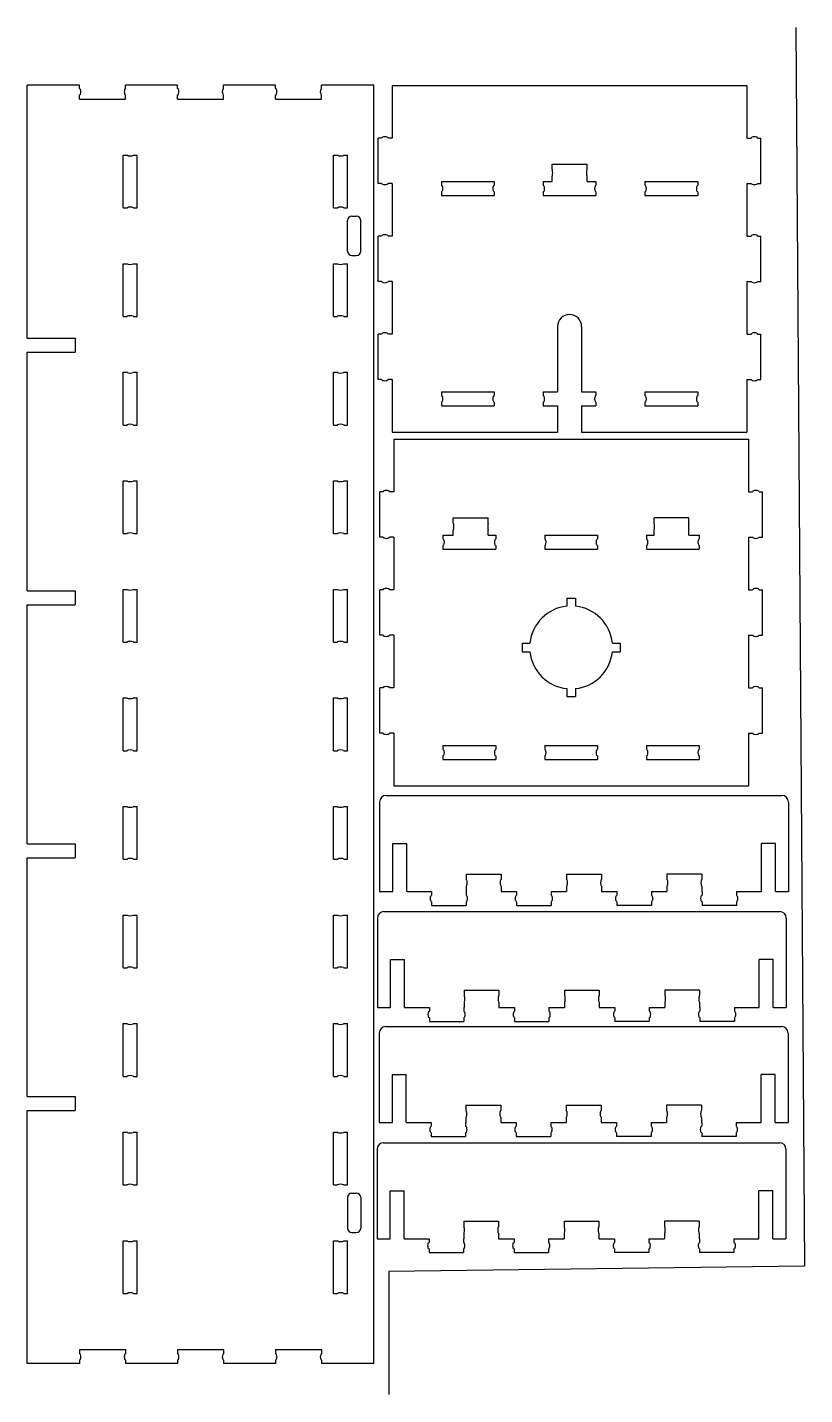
# Model space of a CAD drawing. Extents: x 15 to 451, y -3 to 310.
# Drawn here: x 273 to 451.1, y -3.3 to 310.1 of the extents above; entities that cross this region are included whole.
import ezdxf

# ---------------------------------------------------------------- set-up
doc = ezdxf.new("R2010")
doc.units = 0
doc.header["$LTSCALE"] = 12.7
doc.header["$MEASUREMENT"] = 0
doc.layers.add('SKETCHED_GEOMETRY', color=1, linetype='CONTINUOUS')
doc.layers.add('VISIBLE', color=1, linetype='CONTINUOUS')

msp = doc.modelspace()

# ---------------------------------------------------------------- linework, layer by layer
at = {"layer": 'SKETCHED_GEOMETRY'}
for p, q in [((449.12, 310.09), (451.14, 26.18)), ((451.14, 26.18), (355.83, 24.98)), ((355.83, 24.98), (355.83, -3.25))]:
    msp.add_line(p, q, dxfattribs=at)
at = {"layer": 'VISIBLE'}
for p, q in [((284.94, 296.84), (272.99, 296.84)), ((272.99, 238.89), (272.99, 296.84)), ((284.94, 296.09), (284.94, 296.84)), ((284.94, 293.64), (284.94, 294.59)), ((295.51, 296.09), (295.51, 296.84)), ((307.41, 296.84), (295.51, 296.84)), ((295.51, 293.64), (295.51, 294.59)), ((307.41, 296.09), (307.41, 296.84)), ((307.41, 293.64), (307.41, 294.59)), ((317.98, 296.09), (317.98, 296.84)), ((329.88, 296.84), (317.98, 296.84)), ((317.98, 293.64), (317.98, 294.59)), ((329.88, 296.09), (329.88, 296.84)), ((329.88, 293.64), (329.88, 294.59)), ((340.44, 296.09), (340.44, 296.84)), ((352.39, 296.84), (340.44, 296.84)), ((340.44, 293.64), (340.44, 294.59)), ((352.39, 3.89), (352.39, 296.84)), ((356.62, 296.75), (356.62, 284.7)), ((356.62, 296.75), (437.92, 296.75)), ((437.92, 296.75), (437.92, 284.7)), ((284.94, 293.64), (295.51, 293.64)), ((307.41, 293.64), (317.98, 293.64)), ((329.88, 293.64), (340.44, 293.64)), ((353.42, 274.34), (353.42, 284.7)), ((354.17, 284.7), (353.42, 284.7)), ((356.62, 284.7), (355.67, 284.7)), ((437.92, 284.7), (438.87, 284.7)), ((440.37, 284.7), (441.12, 284.7)), ((441.12, 274.34), (441.12, 284.7)), ((294.99, 280.81), (295.84, 280.81)), ((294.99, 268.71), (294.99, 280.81)), ((297.34, 280.81), (298.19, 280.81)), ((298.19, 268.71), (298.19, 280.81)), ((343.19, 280.81), (344.04, 280.81)), ((343.19, 268.71), (343.19, 280.81)), ((345.54, 280.81), (346.39, 280.81)), ((346.39, 268.71), (346.39, 280.81)), ((393.27, 278.75), (401.27, 278.75)), ((393.27, 277.5), (393.27, 278.75)), ((393.27, 274.75), (393.27, 276)), ((401.27, 277.5), (401.27, 278.75)), ((401.27, 274.75), (401.27, 276)), ((354.17, 274.34), (353.42, 274.34)), ((356.62, 274.34), (355.67, 274.34)), ((356.62, 274.34), (356.62, 262.24)), ((367.9, 274.75), (380, 274.75)), ((367.9, 274.75), (367.9, 273.9)), ((380, 274.75), (380, 273.9)), ((391.22, 274.75), (391.22, 273.9)), ((391.22, 274.75), (393.27, 274.75)), ((401.27, 274.75), (403.32, 274.75)), ((403.32, 274.75), (403.32, 273.9)), ((414.55, 274.75), (426.65, 274.75)), ((414.55, 274.75), (414.55, 273.9)), ((426.65, 274.75), (426.65, 273.9)), ((437.92, 274.34), (438.87, 274.34)), ((437.92, 274.34), (437.92, 262.24)), ((440.37, 274.34), (441.12, 274.34)), ((367.9, 272.4), (367.9, 271.55)), ((367.9, 271.55), (380, 271.55)), ((380, 272.4), (380, 271.55)), ((391.22, 272.4), (391.22, 271.55)), ((391.22, 271.55), (403.32, 271.55)), ((403.32, 272.4), (403.32, 271.55)), ((414.55, 272.4), (414.55, 271.55)), ((414.55, 271.55), (426.65, 271.55)), ((426.65, 272.4), (426.65, 271.55)), ((294.99, 268.71), (295.84, 268.71)), ((297.34, 268.71), (298.19, 268.71)), ((343.19, 268.71), (344.04, 268.71)), ((345.54, 268.71), (346.39, 268.71)), ((347.39, 266.82), (348.39, 266.82)), ((346.39, 258.82), (346.39, 265.82)), ((349.39, 258.82), (349.39, 265.82)), ((353.42, 251.87), (353.42, 262.24)), ((354.17, 262.24), (353.42, 262.24)), ((356.62, 262.24), (355.67, 262.24)), ((437.92, 262.24), (438.87, 262.24)), ((440.37, 262.24), (441.12, 262.24)), ((441.12, 251.87), (441.12, 262.24)), ((347.39, 257.82), (348.39, 257.82)), ((294.99, 255.93), (295.84, 255.93)), ((294.99, 243.83), (294.99, 255.93)), ((297.34, 255.93), (298.19, 255.93)), ((298.19, 243.83), (298.19, 255.93)), ((343.19, 255.93), (344.04, 255.93)), ((343.19, 243.83), (343.19, 255.93)), ((345.54, 255.93), (346.39, 255.93)), ((346.39, 243.83), (346.39, 255.93)), ((354.17, 251.87), (353.42, 251.87)), ((356.62, 251.87), (355.67, 251.87)), ((356.62, 251.87), (356.62, 239.77)), ((437.92, 251.87), (438.87, 251.87)), ((437.92, 251.87), (437.92, 239.77)), ((440.37, 251.87), (441.12, 251.87)), ((294.99, 243.83), (295.84, 243.83)), ((297.34, 243.83), (298.19, 243.83)), ((343.19, 243.83), (344.04, 243.83)), ((345.54, 243.83), (346.39, 243.83)), ((394.52, 241.55), (394.52, 226.55)), ((400.02, 241.55), (400.02, 226.55)), ((272.99, 238.89), (283.99, 238.89)), ((283.99, 238.89), (283.99, 235.69)), ((353.42, 229.4), (353.42, 239.77)), ((354.17, 239.77), (353.42, 239.77)), ((356.62, 239.77), (355.67, 239.77)), ((437.92, 239.77), (438.87, 239.77)), ((440.37, 239.77), (441.12, 239.77)), ((441.12, 229.4), (441.12, 239.77)), ((272.99, 180.94), (272.99, 235.69)), ((272.99, 235.69), (283.99, 235.69)), ((294.99, 231.05), (295.84, 231.05)), ((294.99, 218.95), (294.99, 231.05)), ((297.34, 231.05), (298.19, 231.05)), ((298.19, 218.95), (298.19, 231.05)), ((343.19, 231.05), (344.04, 231.05)), ((343.19, 218.95), (343.19, 231.05)), ((345.54, 231.05), (346.39, 231.05)), ((346.39, 218.95), (346.39, 231.05)), ((354.17, 229.4), (353.42, 229.4)), ((356.62, 229.4), (355.67, 229.4)), ((356.62, 229.4), (356.62, 217.35)), ((437.92, 229.4), (438.87, 229.4)), ((437.92, 229.4), (437.92, 217.35)), ((440.37, 229.4), (441.12, 229.4)), ((367.9, 226.55), (380, 226.55)), ((367.9, 226.55), (367.9, 225.7)), ((380, 226.55), (380, 225.7)), ((391.22, 226.55), (394.52, 226.55)), ((391.22, 226.55), (391.22, 225.7)), ((400.02, 226.55), (403.32, 226.55)), ((403.32, 226.55), (403.32, 225.7)), ((414.55, 226.55), (426.65, 226.55)), ((414.55, 226.55), (414.55, 225.7)), ((426.65, 226.55), (426.65, 225.7)), ((367.9, 224.2), (367.9, 223.35)), ((367.9, 223.35), (380, 223.35)), ((380, 224.2), (380, 223.35)), ((391.22, 224.2), (391.22, 223.35)), ((391.22, 223.35), (394.52, 223.35)), ((394.52, 223.35), (394.52, 217.35)), ((400.02, 223.35), (400.02, 217.35)), ((400.02, 223.35), (403.32, 223.35)), ((403.32, 224.2), (403.32, 223.35)), ((414.55, 224.2), (414.55, 223.35)), ((414.55, 223.35), (426.65, 223.35)), ((426.65, 224.2), (426.65, 223.35)), ((294.99, 218.95), (295.84, 218.95)), ((297.34, 218.95), (298.19, 218.95)), ((343.19, 218.95), (344.04, 218.95)), ((345.54, 218.95), (346.39, 218.95)), ((356.62, 217.35), (394.52, 217.35)), ((400.02, 217.35), (437.92, 217.35)), ((356.97, 215.7), (356.97, 203.65)), ((356.97, 215.7), (438.27, 215.7)), ((438.27, 215.7), (438.27, 203.65)), ((294.99, 206.17), (295.84, 206.17)), ((294.99, 194.07), (294.99, 206.17)), ((297.34, 206.17), (298.19, 206.17)), ((298.19, 194.07), (298.19, 206.17)), ((343.19, 206.17), (344.04, 206.17)), ((343.19, 194.07), (343.19, 206.17)), ((345.54, 206.17), (346.39, 206.17)), ((346.39, 194.07), (346.39, 206.17)), ((353.77, 193.28), (353.77, 203.65)), ((354.52, 203.65), (353.77, 203.65)), ((356.97, 203.65), (356.02, 203.65)), ((438.27, 203.65), (439.22, 203.65)), ((440.72, 203.65), (441.47, 203.65)), ((441.47, 193.28), (441.47, 203.65)), ((370.62, 197.7), (378.62, 197.7)), ((370.62, 196.45), (370.62, 197.7)), ((378.62, 196.45), (378.62, 197.7)), ((424.62, 197.7), (416.62, 197.7)), ((416.62, 196.45), (416.62, 197.7)), ((424.62, 196.45), (424.62, 197.7)), ((370.62, 193.7), (370.62, 194.95)), ((378.62, 193.7), (378.62, 194.95)), ((416.62, 193.7), (416.62, 194.95)), ((424.62, 193.7), (424.62, 194.95)), ((294.99, 194.07), (295.84, 194.07)), ((297.34, 194.07), (298.19, 194.07)), ((343.19, 194.07), (344.04, 194.07)), ((345.54, 194.07), (346.39, 194.07)), ((354.52, 193.28), (353.77, 193.28)), ((356.97, 193.28), (356.02, 193.28)), ((356.97, 193.28), (356.97, 181.18)), ((368.25, 193.7), (368.25, 192.85)), ((368.25, 193.7), (370.62, 193.7)), ((368.25, 191.35), (368.25, 190.5)), ((378.62, 193.7), (380.35, 193.7)), ((380.35, 193.7), (380.35, 192.85)), ((380.35, 191.35), (380.35, 190.5)), ((391.57, 193.7), (403.67, 193.7)), ((391.57, 193.7), (391.57, 192.85)), ((391.57, 191.35), (391.57, 190.5)), ((403.67, 193.7), (403.67, 192.85)), ((403.67, 191.35), (403.67, 190.5)), ((414.9, 193.7), (414.9, 192.85)), ((414.9, 193.7), (416.62, 193.7)), ((414.9, 191.35), (414.9, 190.5)), ((424.62, 193.7), (427, 193.7)), ((427, 193.7), (427, 192.85)), ((427, 191.35), (427, 190.5)), ((438.27, 193.28), (439.22, 193.28)), ((438.27, 193.28), (438.27, 181.18)), ((440.72, 193.28), (441.47, 193.28)), ((368.25, 190.5), (380.35, 190.5)), ((391.57, 190.5), (403.67, 190.5)), ((414.9, 190.5), (427, 190.5)), ((272.99, 180.94), (283.99, 180.94)), ((283.99, 180.94), (283.99, 177.74)), ((294.99, 181.3), (295.84, 181.3)), ((294.99, 169.2), (294.99, 181.3)), ((297.34, 181.3), (298.19, 181.3)), ((298.19, 169.2), (298.19, 181.3)), ((343.19, 181.3), (344.04, 181.3)), ((343.19, 169.2), (343.19, 181.3)), ((345.54, 181.3), (346.39, 181.3)), ((346.39, 169.2), (346.39, 181.3)), ((353.77, 170.81), (353.77, 181.18)), ((354.52, 181.18), (353.77, 181.18)), ((356.97, 181.18), (356.02, 181.18)), ((396.62, 179.25), (398.62, 179.25)), ((396.62, 179.25), (396.62, 177.44)), ((398.62, 179.25), (398.62, 177.44)), ((438.27, 181.18), (439.22, 181.18)), ((440.72, 181.18), (441.47, 181.18)), ((441.47, 170.81), (441.47, 181.18)), ((272.99, 122.99), (272.99, 177.74)), ((272.99, 177.74), (283.99, 177.74)), ((354.52, 170.81), (353.77, 170.81)), ((356.97, 170.81), (356.02, 170.81)), ((356.97, 170.81), (356.97, 158.71)), ((438.27, 170.81), (439.22, 170.81)), ((438.27, 170.81), (438.27, 158.71)), ((440.72, 170.81), (441.47, 170.81)), ((294.99, 169.2), (295.84, 169.2)), ((297.34, 169.2), (298.19, 169.2)), ((343.19, 169.2), (344.04, 169.2)), ((345.54, 169.2), (346.39, 169.2)), ((386.37, 169), (388.18, 169)), ((386.37, 169), (386.37, 167)), ((386.37, 167), (388.18, 167)), ((407.07, 169), (408.87, 169)), ((407.07, 167), (408.87, 167)), ((408.87, 169), (408.87, 167)), ((353.77, 148.35), (353.77, 158.71)), ((354.52, 158.71), (353.77, 158.71)), ((356.97, 158.71), (356.02, 158.71)), ((396.62, 158.55), (396.62, 156.75)), ((396.62, 156.75), (398.62, 156.75)), ((398.62, 158.55), (398.62, 156.75)), ((438.27, 158.71), (439.22, 158.71)), ((440.72, 158.71), (441.47, 158.71)), ((441.47, 148.35), (441.47, 158.71)), ((294.99, 156.42), (295.84, 156.42)), ((294.99, 144.32), (294.99, 156.42)), ((297.34, 156.42), (298.19, 156.42)), ((298.19, 144.32), (298.19, 156.42)), ((343.19, 156.42), (344.04, 156.42)), ((343.19, 144.32), (343.19, 156.42)), ((345.54, 156.42), (346.39, 156.42)), ((346.39, 144.32), (346.39, 156.42)), ((354.52, 148.35), (353.77, 148.35)), ((356.97, 148.35), (356.02, 148.35)), ((356.97, 148.35), (356.97, 136.3)), ((438.27, 148.35), (439.22, 148.35)), ((438.27, 148.35), (438.27, 136.3)), ((440.72, 148.35), (441.47, 148.35)), ((294.99, 144.32), (295.84, 144.32)), ((297.34, 144.32), (298.19, 144.32)), ((343.19, 144.32), (344.04, 144.32)), ((345.54, 144.32), (346.39, 144.32)), ((368.25, 145.5), (380.35, 145.5)), ((368.25, 145.5), (368.25, 144.65)), ((380.35, 145.5), (380.35, 144.65)), ((391.57, 145.5), (403.67, 145.5)), ((391.57, 145.5), (391.57, 144.65)), ((403.67, 145.5), (403.67, 144.65)), ((414.9, 145.5), (427, 145.5)), ((414.9, 145.5), (414.9, 144.65)), ((427, 145.5), (427, 144.65)), ((368.25, 143.15), (368.25, 142.3)), ((368.25, 142.3), (380.35, 142.3)), ((380.35, 143.15), (380.35, 142.3)), ((391.57, 143.15), (391.57, 142.3)), ((391.57, 142.3), (403.67, 142.3)), ((403.67, 143.15), (403.67, 142.3)), ((414.9, 143.15), (414.9, 142.3)), ((414.9, 142.3), (427, 142.3)), ((427, 143.15), (427, 142.3)), ((356.97, 136.3), (438.27, 136.3)), ((353.73, 132.56), (353.73, 112.06)), ((355.23, 134.06), (445.93, 134.06)), ((447.43, 132.56), (447.43, 112.06)), ((294.99, 131.54), (295.84, 131.54)), ((294.99, 119.44), (294.99, 131.54)), ((297.34, 131.54), (298.19, 131.54)), ((298.19, 119.44), (298.19, 131.54)), ((343.19, 131.54), (344.04, 131.54)), ((343.19, 119.44), (343.19, 131.54)), ((345.54, 131.54), (346.39, 131.54)), ((346.39, 119.44), (346.39, 131.54)), ((272.99, 122.99), (283.99, 122.99)), ((283.99, 122.99), (283.99, 119.79)), ((356.73, 123.06), (359.93, 123.06)), ((356.73, 112.06), (356.73, 123.06)), ((359.93, 112.06), (359.93, 123.06)), ((444.43, 123.06), (441.23, 123.06)), ((441.23, 112.06), (441.23, 123.06)), ((444.43, 112.06), (444.43, 123.06)), ((272.99, 65.04), (272.99, 119.79)), ((272.99, 119.79), (283.99, 119.79)), ((294.99, 119.44), (295.84, 119.44)), ((297.34, 119.44), (298.19, 119.44)), ((343.19, 119.44), (344.04, 119.44)), ((345.54, 119.44), (346.39, 119.44)), ((373.58, 116.06), (381.58, 116.06)), ((373.58, 116.06), (373.58, 114.81)), ((381.58, 116.06), (381.58, 114.81)), ((396.58, 116.06), (404.58, 116.06)), ((396.58, 116.06), (396.58, 114.81)), ((404.58, 116.06), (404.58, 114.81)), ((427.58, 116.06), (419.58, 116.06)), ((419.58, 116.06), (419.58, 114.81)), ((427.58, 116.06), (427.58, 114.81)), ((373.58, 113.31), (373.58, 112.06)), ((381.58, 113.31), (381.58, 112.06)), ((396.58, 113.31), (396.58, 112.06)), ((404.58, 113.31), (404.58, 112.06)), ((419.58, 113.31), (419.58, 112.06)), ((427.58, 113.31), (427.58, 112.06)), ((353.73, 112.06), (356.73, 112.06)), ((359.93, 112.06), (365.63, 112.06)), ((365.63, 112.06), (365.63, 111.21)), ((365.63, 109.71), (365.63, 108.86)), ((373.53, 112.06), (373.53, 111.21)), ((373.53, 112.06), (373.58, 112.06)), ((373.53, 109.71), (373.53, 108.86)), ((381.58, 112.06), (385.13, 112.06)), ((385.13, 112.06), (385.13, 111.21)), ((385.13, 109.71), (385.13, 108.86)), ((393.03, 112.06), (393.03, 111.21)), ((393.03, 112.06), (396.58, 112.06)), ((393.03, 109.71), (393.03, 108.86)), ((404.58, 112.06), (408.13, 112.06)), ((408.13, 112.06), (408.13, 111.21)), ((408.13, 109.71), (408.13, 108.86)), ((416.03, 112.06), (416.03, 111.21)), ((416.03, 112.06), (419.58, 112.06)), ((416.03, 109.71), (416.03, 108.86)), ((427.58, 112.06), (427.63, 112.06)), ((427.63, 112.06), (427.63, 111.21)), ((427.63, 109.71), (427.63, 108.86)), ((435.53, 112.06), (435.53, 111.21)), ((435.53, 112.06), (441.23, 112.06)), ((435.53, 109.71), (435.53, 108.86)), ((444.43, 112.06), (447.43, 112.06)), ((294.99, 106.66), (295.84, 106.66)), ((294.99, 94.56), (294.99, 106.66)), ((297.34, 106.66), (298.19, 106.66)), ((298.19, 94.56), (298.19, 106.66)), ((343.19, 106.66), (344.04, 106.66)), ((343.19, 94.56), (343.19, 106.66)), ((345.54, 106.66), (346.39, 106.66)), ((346.39, 94.56), (346.39, 106.66)), ((354.73, 107.45), (445.43, 107.45)), ((365.63, 108.86), (373.53, 108.86)), ((385.13, 108.86), (393.03, 108.86)), ((416.03, 108.86), (408.13, 108.86)), ((435.53, 108.86), (427.63, 108.86)), ((353.23, 105.95), (353.23, 85.45)), ((446.93, 105.95), (446.93, 85.45)), ((294.99, 94.56), (295.84, 94.56)), ((297.34, 94.56), (298.19, 94.56)), ((343.19, 94.56), (344.04, 94.56)), ((345.54, 94.56), (346.39, 94.56)), ((356.23, 96.45), (359.43, 96.45)), ((356.23, 85.45), (356.23, 96.45)), ((359.43, 85.45), (359.43, 96.45)), ((443.93, 96.45), (440.73, 96.45)), ((440.73, 85.45), (440.73, 96.45)), ((443.93, 85.45), (443.93, 96.45)), ((373.08, 89.45), (381.08, 89.45)), ((373.08, 89.45), (373.08, 88.2)), ((381.08, 89.45), (381.08, 88.2)), ((396.08, 89.45), (404.08, 89.45)), ((396.08, 89.45), (396.08, 88.2)), ((404.08, 89.45), (404.08, 88.2)), ((427.08, 89.45), (419.08, 89.45)), ((419.08, 89.45), (419.08, 88.2)), ((427.08, 89.45), (427.08, 88.2)), ((353.23, 85.45), (356.23, 85.45)), ((359.43, 85.45), (365.13, 85.45)), ((365.13, 85.45), (365.13, 84.6)), ((373.03, 85.45), (373.03, 84.6)), ((373.03, 85.45), (373.08, 85.45)), ((373.08, 86.7), (373.08, 85.45)), ((381.08, 86.7), (381.08, 85.45)), ((381.08, 85.45), (384.63, 85.45)), ((384.63, 85.45), (384.63, 84.6)), ((392.53, 85.45), (392.53, 84.6)), ((392.53, 85.45), (396.08, 85.45)), ((396.08, 86.7), (396.08, 85.45)), ((404.08, 86.7), (404.08, 85.45)), ((404.08, 85.45), (407.63, 85.45)), ((407.63, 85.45), (407.63, 84.6)), ((415.53, 85.45), (415.53, 84.6)), ((415.53, 85.45), (419.08, 85.45)), ((419.08, 86.7), (419.08, 85.45)), ((427.08, 86.7), (427.08, 85.45)), ((427.08, 85.45), (427.13, 85.45)), ((427.13, 85.45), (427.13, 84.6)), ((435.03, 85.45), (435.03, 84.6)), ((435.03, 85.45), (440.73, 85.45)), ((443.93, 85.45), (446.93, 85.45)), ((294.99, 81.78), (295.84, 81.78)), ((294.99, 69.68), (294.99, 81.78)), ((297.34, 81.78), (298.19, 81.78)), ((298.19, 69.68), (298.19, 81.78)), ((343.19, 81.78), (344.04, 81.78)), ((343.19, 69.68), (343.19, 81.78)), ((345.54, 81.78), (346.39, 81.78)), ((346.39, 69.68), (346.39, 81.78)), ((365.13, 83.1), (365.13, 82.25)), ((365.13, 82.25), (373.03, 82.25)), ((373.03, 83.1), (373.03, 82.25)), ((384.63, 83.1), (384.63, 82.25)), ((384.63, 82.25), (392.53, 82.25)), ((392.53, 83.1), (392.53, 82.25)), ((407.63, 83.1), (407.63, 82.25)), ((415.53, 82.25), (407.63, 82.25)), ((415.53, 83.1), (415.53, 82.25)), ((427.13, 83.1), (427.13, 82.25)), ((435.03, 82.25), (427.13, 82.25)), ((435.03, 83.1), (435.03, 82.25)), ((353.65, 79.6), (353.65, 59.1)), ((355.15, 81.1), (445.85, 81.1)), ((447.35, 79.6), (447.35, 59.1)), ((294.99, 69.68), (295.84, 69.68)), ((297.34, 69.68), (298.19, 69.68)), ((343.19, 69.68), (344.04, 69.68)), ((345.54, 69.68), (346.39, 69.68)), ((356.65, 70.1), (359.85, 70.1)), ((356.65, 59.1), (356.65, 70.1)), ((359.85, 59.1), (359.85, 70.1)), ((444.35, 70.1), (441.15, 70.1)), ((441.15, 59.1), (441.15, 70.1)), ((444.35, 59.1), (444.35, 70.1)), ((272.99, 65.04), (283.99, 65.04)), ((283.99, 65.04), (283.99, 61.84)), ((373.5, 63.1), (381.5, 63.1)), ((373.5, 63.1), (373.5, 61.85)), ((381.5, 63.1), (381.5, 61.85)), ((396.5, 63.1), (404.5, 63.1)), ((396.5, 63.1), (396.5, 61.85)), ((404.5, 63.1), (404.5, 61.85)), ((427.5, 63.1), (419.5, 63.1)), ((419.5, 63.1), (419.5, 61.85)), ((427.5, 63.1), (427.5, 61.85)), ((272.99, 3.89), (272.99, 61.84)), ((272.99, 61.84), (283.99, 61.84)), ((373.5, 60.35), (373.5, 59.1)), ((381.5, 60.35), (381.5, 59.1)), ((396.5, 60.35), (396.5, 59.1)), ((404.5, 60.35), (404.5, 59.1)), ((419.5, 60.35), (419.5, 59.1)), ((427.5, 60.35), (427.5, 59.1)), ((294.99, 56.9), (295.84, 56.9)), ((294.99, 44.8), (294.99, 56.9)), ((297.34, 56.9), (298.19, 56.9)), ((298.19, 44.8), (298.19, 56.9)), ((343.19, 56.9), (344.04, 56.9)), ((343.19, 44.8), (343.19, 56.9)), ((345.54, 56.9), (346.39, 56.9)), ((346.39, 44.8), (346.39, 56.9)), ((353.65, 59.1), (356.65, 59.1)), ((359.85, 59.1), (365.55, 59.1)), ((365.55, 59.1), (365.55, 58.25)), ((365.55, 56.75), (365.55, 55.9)), ((373.45, 59.1), (373.45, 58.25)), ((373.45, 59.1), (373.5, 59.1)), ((373.45, 56.75), (373.45, 55.9)), ((381.5, 59.1), (385.05, 59.1)), ((385.05, 59.1), (385.05, 58.25)), ((385.05, 56.75), (385.05, 55.9)), ((392.95, 59.1), (392.95, 58.25)), ((392.95, 59.1), (396.5, 59.1)), ((392.95, 56.75), (392.95, 55.9)), ((404.5, 59.1), (408.05, 59.1)), ((408.05, 59.1), (408.05, 58.25)), ((408.05, 56.75), (408.05, 55.9)), ((415.95, 59.1), (415.95, 58.25)), ((415.95, 59.1), (419.5, 59.1)), ((415.95, 56.75), (415.95, 55.9)), ((427.5, 59.1), (427.55, 59.1)), ((427.55, 59.1), (427.55, 58.25)), ((427.55, 56.75), (427.55, 55.9)), ((435.45, 59.1), (435.45, 58.25)), ((435.45, 59.1), (441.15, 59.1)), ((435.45, 56.75), (435.45, 55.9)), ((444.35, 59.1), (447.35, 59.1)), ((354.65, 54.49), (445.35, 54.49)), ((365.55, 55.9), (373.45, 55.9)), ((385.05, 55.9), (392.95, 55.9)), ((415.95, 55.9), (408.05, 55.9)), ((435.45, 55.9), (427.55, 55.9)), ((353.15, 52.99), (353.15, 32.49)), ((446.85, 52.99), (446.85, 32.49)), ((294.99, 44.8), (295.84, 44.8)), ((297.34, 44.8), (298.19, 44.8)), ((343.19, 44.8), (344.04, 44.8)), ((345.54, 44.8), (346.39, 44.8)), ((346.39, 41.91), (346.39, 34.91)), ((347.39, 42.91), (348.39, 42.91)), ((349.39, 41.91), (349.39, 34.91)), ((356.15, 43.49), (359.35, 43.49)), ((356.15, 32.49), (356.15, 43.49)), ((359.35, 32.49), (359.35, 43.49)), ((443.85, 43.49), (440.65, 43.49)), ((440.65, 32.49), (440.65, 43.49)), ((443.85, 32.49), (443.85, 43.49)), ((373, 36.49), (381, 36.49)), ((373, 36.49), (373, 35.24)), ((381, 36.49), (381, 35.24)), ((396, 36.49), (404, 36.49)), ((396, 36.49), (396, 35.24)), ((404, 36.49), (404, 35.24)), ((427, 36.49), (419, 36.49)), ((419, 36.49), (419, 35.24)), ((427, 36.49), (427, 35.24)), ((294.99, 32.02), (295.84, 32.02)), ((294.99, 19.92), (294.99, 32.02)), ((297.34, 32.02), (298.19, 32.02)), ((298.19, 19.92), (298.19, 32.02)), ((343.19, 32.02), (344.04, 32.02)), ((343.19, 19.92), (343.19, 32.02)), ((345.54, 32.02), (346.39, 32.02)), ((346.39, 19.92), (346.39, 32.02)), ((347.39, 33.91), (348.39, 33.91)), ((353.15, 32.49), (356.15, 32.49)), ((359.35, 32.49), (365.05, 32.49)), ((365.05, 32.49), (365.05, 31.64)), ((372.95, 32.49), (372.95, 31.64)), ((372.95, 32.49), (373, 32.49)), ((373, 33.74), (373, 32.49)), ((381, 33.74), (381, 32.49)), ((381, 32.49), (384.55, 32.49)), ((384.55, 32.49), (384.55, 31.64)), ((392.45, 32.49), (392.45, 31.64)), ((392.45, 32.49), (396, 32.49)), ((396, 33.74), (396, 32.49)), ((404, 33.74), (404, 32.49)), ((404, 32.49), (407.55, 32.49)), ((407.55, 32.49), (407.55, 31.64)), ((415.45, 32.49), (415.45, 31.64)), ((415.45, 32.49), (419, 32.49)), ((419, 33.74), (419, 32.49)), ((427, 33.74), (427, 32.49)), ((427, 32.49), (427.05, 32.49)), ((427.05, 32.49), (427.05, 31.64)), ((434.95, 32.49), (434.95, 31.64)), ((434.95, 32.49), (440.65, 32.49)), ((443.85, 32.49), (446.85, 32.49)), ((365.05, 30.14), (365.05, 29.29)), ((365.05, 29.29), (372.95, 29.29)), ((372.95, 30.14), (372.95, 29.29)), ((384.55, 30.14), (384.55, 29.29)), ((384.55, 29.29), (392.45, 29.29)), ((392.45, 30.14), (392.45, 29.29)), ((407.55, 30.14), (407.55, 29.29)), ((415.45, 29.29), (407.55, 29.29)), ((415.45, 30.14), (415.45, 29.29)), ((427.05, 30.14), (427.05, 29.29)), ((434.95, 29.29), (427.05, 29.29)), ((434.95, 30.14), (434.95, 29.29)), ((294.99, 19.92), (295.84, 19.92)), ((297.34, 19.92), (298.19, 19.92)), ((343.19, 19.92), (344.04, 19.92)), ((345.54, 19.92), (346.39, 19.92)), ((284.94, 7.09), (295.51, 7.09)), ((284.94, 7.09), (284.94, 6.14)), ((295.51, 7.09), (295.51, 6.14)), ((307.41, 7.09), (317.98, 7.09)), ((307.41, 7.09), (307.41, 6.14)), ((317.98, 7.09), (317.98, 6.14)), ((329.88, 7.09), (340.44, 7.09)), ((329.88, 7.09), (329.88, 6.14)), ((340.44, 7.09), (340.44, 6.14)), ((284.94, 3.89), (272.99, 3.89)), ((284.94, 4.64), (284.94, 3.89)), ((295.51, 4.64), (295.51, 3.89)), ((307.41, 3.89), (295.51, 3.89)), ((307.41, 4.64), (307.41, 3.89)), ((317.98, 4.64), (317.98, 3.89)), ((329.88, 3.89), (317.98, 3.89)), ((329.88, 4.64), (329.88, 3.89)), ((340.44, 4.64), (340.44, 3.89)), ((352.39, 3.89), (340.44, 3.89))]:
    msp.add_line(p, q, dxfattribs=at)
for centre, radius, start, end in [((347.39, 265.82), 1, 90, 180), ((348.39, 265.82), 1, 360, 90), ((347.39, 258.82), 1, 180, 270), ((348.39, 258.82), 1, 270, 0), ((397.27, 241.55), 2.75, 0, 180), ((397.62, 168), 9.5, 96.0423, 173.9577), ((397.62, 168), 9.5, 6.0423, 83.9577), ((397.62, 168), 9.5, 186.0423, 263.9577), ((397.62, 168), 9.5, 276.0423, 353.9577), ((355.23, 132.56), 1.5, 90, 180), ((445.93, 132.56), 1.5, 0, 90), ((354.73, 105.95), 1.5, 90, 180), ((445.43, 105.95), 1.5, 0, 90), ((355.15, 79.6), 1.5, 90, 180), ((445.85, 79.6), 1.5, 0, 90), ((354.65, 52.99), 1.5, 90, 180), ((445.35, 52.99), 1.5, 0, 90), ((347.39, 41.91), 1, 90, 180), ((348.39, 41.91), 1, 0, 90), ((347.39, 34.91), 1, 180, 270), ((348.39, 34.91), 1, 270, 0)]:
    msp.add_arc(centre, radius, start, end, dxfattribs=at)
for centre, major_axis, ratio in [((284.94, 295.34), (0, 0.75), 0.4), ((295.51, 295.34), (0, -0.75), 0.4), ((307.41, 295.34), (0, 0.75), 0.4), ((317.98, 295.34), (0, -0.75), 0.4), ((329.88, 295.34), (0, 0.75), 0.4), ((340.44, 295.34), (0, -0.75), 0.4), ((354.92, 284.7), (-0.75, 0), 0.4), ((439.62, 284.7), (-0.75, 0), 0.4), ((393.27, 276.75), (0, 0.75), 0.166667), ((401.27, 276.75), (0, -0.75), 0.166667), ((354.92, 274.34), (0.75, 0), 0.4), ((439.62, 274.34), (0.75, 0), 0.4), ((354.92, 262.24), (-0.75, 0), 0.4), ((439.62, 262.24), (-0.75, 0), 0.4), ((354.92, 251.87), (0.75, 0), 0.4), ((439.62, 251.87), (0.75, 0), 0.4), ((354.92, 239.77), (-0.75, 0), 0.4), ((439.62, 239.77), (-0.75, 0), 0.4), ((354.92, 229.4), (0.75, 0), 0.4), ((439.62, 229.4), (0.75, 0), 0.4), ((355.27, 203.65), (-0.75, 0), 0.4), ((439.97, 203.65), (-0.75, 0), 0.4), ((370.62, 195.7), (0, 0.75), 0.166667), ((378.62, 195.7), (0, -0.75), 0.166667), ((416.62, 195.7), (0, 0.75), 0.166667), ((424.62, 195.7), (0, -0.75), 0.166667), ((355.27, 193.28), (0.75, 0), 0.4), ((439.97, 193.28), (0.75, 0), 0.4), ((355.27, 181.18), (-0.75, 0), 0.4), ((439.97, 181.18), (-0.75, 0), 0.4), ((355.27, 170.81), (0.75, 0), 0.4), ((439.97, 170.81), (0.75, 0), 0.4), ((355.27, 158.71), (-0.75, 0), 0.4), ((439.97, 158.71), (-0.75, 0), 0.4), ((355.27, 148.35), (0.75, 0), 0.4), ((439.97, 148.35), (0.75, 0), 0.4), ((284.94, 5.39), (0, 0.75), 0.4), ((295.51, 5.39), (0, -0.75), 0.4), ((307.41, 5.39), (0, 0.75), 0.4), ((317.98, 5.39), (0, -0.75), 0.4), ((329.88, 5.39), (0, 0.75), 0.4), ((340.44, 5.39), (0, -0.75), 0.4)]:
    msp.add_ellipse(centre, major_axis=major_axis, ratio=ratio, start_param=3.141593, end_param=6.283185, dxfattribs=at)
at = {"layer": 'VISIBLE', "extrusion": (0, 0, -1)}
for centre, major_axis, ratio, start_param, end_param in [((296.59, 280.81), (0.75, 0), 0.333333, 0, 3.141593), ((344.79, 280.81), (0.75, 0), 0.333333, 0, 3.141593), ((367.9, 273.15), (0, 0.75), 0.333333, 0, 3.141593), ((380, 273.15), (0, -0.75), 0.333333, 0, 3.141593), ((391.22, 273.15), (0, 0.75), 0.333333, 0, 3.141593), ((403.32, 273.15), (0, -0.75), 0.333333, 0, 3.141593), ((414.55, 273.15), (0, 0.75), 0.333333, 0, 3.141593), ((426.65, 273.15), (0, -0.75), 0.333333, 0, 3.141593), ((296.59, 268.71), (-0.75, 0), 0.333333, 0, 3.141593), ((344.79, 268.71), (-0.75, 0), 0.333333, 0, 3.141593), ((296.59, 255.93), (0.75, 0), 0.333333, 0, 3.141593), ((344.79, 255.93), (0.75, 0), 0.333333, 0, 3.141593), ((296.59, 243.83), (-0.75, 0), 0.333333, 0, 3.141593), ((344.79, 243.83), (-0.75, 0), 0.333333, 0, 3.141593), ((296.59, 231.05), (0.75, 0), 0.333333, 0, 3.141593), ((344.79, 231.05), (0.75, 0), 0.333333, 0, 3.141593), ((367.9, 224.95), (0, 0.75), 0.333333, 0, 3.141593), ((380, 224.95), (0, -0.75), 0.333333, 0, 3.141593), ((391.22, 224.95), (0, 0.75), 0.333333, 0, 3.141593), ((403.32, 224.95), (0, -0.75), 0.333333, 0, 3.141593), ((414.55, 224.95), (0, 0.75), 0.333333, 0, 3.141593), ((426.65, 224.95), (0, -0.75), 0.333333, 0, 3.141593), ((296.59, 218.95), (-0.75, 0), 0.333333, 0, 3.141593), ((344.79, 218.95), (-0.75, 0), 0.333333, 0, 3.141593), ((296.59, 206.17), (0.75, 0), 0.333333, 0, 3.141593), ((344.79, 206.17), (0.75, 0), 0.333333, 0, 3.141593), ((296.59, 194.07), (-0.75, 0), 0.333333, 0, 3.141593), ((344.79, 194.07), (-0.75, 0), 0.333333, 0, 3.141593), ((368.25, 192.1), (0, 0.75), 0.333333, 0, 3.141593), ((380.35, 192.1), (0, -0.75), 0.333333, 0, 3.141593), ((391.57, 192.1), (0, 0.75), 0.333333, 0, 3.141593), ((403.67, 192.1), (0, -0.75), 0.333333, 0, 3.141593), ((414.9, 192.1), (0, 0.75), 0.333333, 0, 3.141593), ((427, 192.1), (0, -0.75), 0.333333, 0, 3.141593), ((296.59, 181.3), (0.75, 0), 0.333333, 0, 3.141593), ((344.79, 181.3), (0.75, 0), 0.333333, 0, 3.141593), ((296.59, 169.2), (-0.75, 0), 0.333333, 0, 3.141593), ((344.79, 169.2), (-0.75, 0), 0.333333, 0, 3.141593), ((296.59, 156.42), (0.75, 0), 0.333333, 0, 3.141593), ((344.79, 156.42), (0.75, 0), 0.333333, 0, 3.141593), ((296.59, 144.32), (-0.75, 0), 0.333333, 0, 3.141593), ((344.79, 144.32), (-0.75, 0), 0.333333, 0, 3.141593), ((368.25, 143.9), (0, 0.75), 0.333333, 0, 3.141593), ((380.35, 143.9), (0, -0.75), 0.333333, 0, 3.141593), ((391.57, 143.9), (0, 0.75), 0.333333, 0, 3.141593), ((403.67, 143.9), (0, -0.75), 0.333333, 0, 3.141593), ((414.9, 143.9), (0, 0.75), 0.333333, 0, 3.141593), ((427, 143.9), (0, -0.75), 0.333333, 0, 3.141593), ((296.59, 131.54), (0.75, 0), 0.333333, 0, 3.141593), ((344.79, 131.54), (0.75, 0), 0.333333, 0, 3.141593), ((296.59, 119.44), (-0.75, 0), 0.333333, 0, 3.141593), ((344.79, 119.44), (-0.75, 0), 0.333333, 0, 3.141593), ((373.58, 114.06), (0, 0.75), 0.166667, 0, 3.141593), ((381.58, 114.06), (0, -0.75), 0.166667, 0, 3.141593), ((396.58, 114.06), (0, 0.75), 0.166667, 0, 3.141593), ((404.58, 114.06), (0, -0.75), 0.166667, 0, 3.141593), ((419.58, 114.06), (0, 0.75), 0.166667, 0, 3.141593), ((427.58, 114.06), (0, -0.75), 0.166667, 0, 3.141593), ((365.63, 110.46), (0, 0.75), 0.333333, 3.141593, 6.283185), ((373.53, 110.46), (0, -0.75), 0.333333, 3.141593, 6.283185), ((385.13, 110.46), (0, 0.75), 0.333333, 3.141593, 6.283185), ((393.03, 110.46), (0, -0.75), 0.333333, 3.141593, 6.283185), ((408.13, 110.46), (0, 0.75), 0.333333, 3.141593, 6.283185), ((416.03, 110.46), (0, -0.75), 0.333333, 3.141593, 6.283185), ((427.63, 110.46), (0, 0.75), 0.333333, 3.141593, 6.283185), ((435.53, 110.46), (0, -0.75), 0.333333, 3.141593, 6.283185), ((296.59, 106.66), (0.75, 0), 0.333333, 0, 3.141593), ((344.79, 106.66), (0.75, 0), 0.333333, 0, 3.141593), ((296.59, 94.56), (-0.75, 0), 0.333333, 0, 3.141593), ((344.79, 94.56), (-0.75, 0), 0.333333, 0, 3.141593), ((373.08, 87.45), (0, 0.75), 0.166667, 0, 3.141593), ((381.08, 87.45), (0, -0.75), 0.166667, 0, 3.141593), ((396.08, 87.45), (0, 0.75), 0.166667, 0, 3.141593), ((404.08, 87.45), (0, -0.75), 0.166667, 0, 3.141593), ((419.08, 87.45), (0, 0.75), 0.166667, 0, 3.141593), ((427.08, 87.45), (0, -0.75), 0.166667, 0, 3.141593), ((296.59, 81.78), (0.75, 0), 0.333333, 0, 3.141593), ((344.79, 81.78), (0.75, 0), 0.333333, 0, 3.141593), ((365.13, 83.85), (0, 0.75), 0.333333, 3.141593, 6.283185), ((373.03, 83.85), (0, -0.75), 0.333333, 3.141593, 6.283185), ((384.63, 83.85), (0, 0.75), 0.333333, 3.141593, 6.283185), ((392.53, 83.85), (0, -0.75), 0.333333, 3.141593, 6.283185), ((407.63, 83.85), (0, 0.75), 0.333333, 3.141593, 6.283185), ((415.53, 83.85), (0, -0.75), 0.333333, 3.141593, 6.283185), ((427.13, 83.85), (0, 0.75), 0.333333, 3.141593, 6.283185), ((435.03, 83.85), (0, -0.75), 0.333333, 3.141593, 6.283185), ((296.59, 69.68), (-0.75, 0), 0.333333, 0, 3.141593), ((344.79, 69.68), (-0.75, 0), 0.333333, 0, 3.141593), ((373.5, 61.1), (0, 0.75), 0.166667, 0, 3.141593), ((381.5, 61.1), (0, -0.75), 0.166667, 0, 3.141593), ((396.5, 61.1), (0, 0.75), 0.166667, 0, 3.141593), ((404.5, 61.1), (0, -0.75), 0.166667, 0, 3.141593), ((419.5, 61.1), (0, 0.75), 0.166667, 0, 3.141593), ((427.5, 61.1), (0, -0.75), 0.166667, 0, 3.141593), ((296.59, 56.9), (0.75, 0), 0.333333, 0, 3.141593), ((344.79, 56.9), (0.75, 0), 0.333333, 0, 3.141593), ((365.55, 57.5), (0, 0.75), 0.333333, 3.141593, 6.283185), ((373.45, 57.5), (0, -0.75), 0.333333, 3.141593, 6.283185), ((385.05, 57.5), (0, 0.75), 0.333333, 3.141593, 6.283185), ((392.95, 57.5), (0, -0.75), 0.333333, 3.141593, 6.283185), ((408.05, 57.5), (0, 0.75), 0.333333, 3.141593, 6.283185), ((415.95, 57.5), (0, -0.75), 0.333333, 3.141593, 6.283185), ((427.55, 57.5), (0, 0.75), 0.333333, 3.141593, 6.283185), ((435.45, 57.5), (0, -0.75), 0.333333, 3.141593, 6.283185), ((296.59, 44.8), (-0.75, 0), 0.333333, 0, 3.141593), ((344.79, 44.8), (-0.75, 0), 0.333333, 0, 3.141593), ((373, 34.49), (0, 0.75), 0.166667, 0, 3.141593), ((381, 34.49), (0, -0.75), 0.166667, 0, 3.141593), ((396, 34.49), (0, 0.75), 0.166667, 0, 3.141593), ((404, 34.49), (0, -0.75), 0.166667, 0, 3.141593), ((419, 34.49), (0, 0.75), 0.166667, 0, 3.141593), ((427, 34.49), (0, -0.75), 0.166667, 0, 3.141593), ((296.59, 32.02), (0.75, 0), 0.333333, 0, 3.141593), ((344.79, 32.02), (0.75, 0), 0.333333, 0, 3.141593), ((365.05, 30.89), (0, 0.75), 0.333333, 3.141593, 6.283185), ((372.95, 30.89), (0, -0.75), 0.333333, 3.141593, 6.283185), ((384.55, 30.89), (0, 0.75), 0.333333, 3.141593, 6.283185), ((392.45, 30.89), (0, -0.75), 0.333333, 3.141593, 6.283185), ((407.55, 30.89), (0, 0.75), 0.333333, 3.141593, 6.283185), ((415.45, 30.89), (0, -0.75), 0.333333, 3.141593, 6.283185), ((427.05, 30.89), (0, 0.75), 0.333333, 3.141593, 6.283185), ((434.95, 30.89), (0, -0.75), 0.333333, 3.141593, 6.283185), ((296.59, 19.92), (-0.75, 0), 0.333333, 0, 3.141593), ((344.79, 19.92), (-0.75, 0), 0.333333, 0, 3.141593)]:
    msp.add_ellipse(centre, major_axis=major_axis, ratio=ratio, start_param=start_param, end_param=end_param, dxfattribs=at)

doc.saveas('drawing.dxf')
